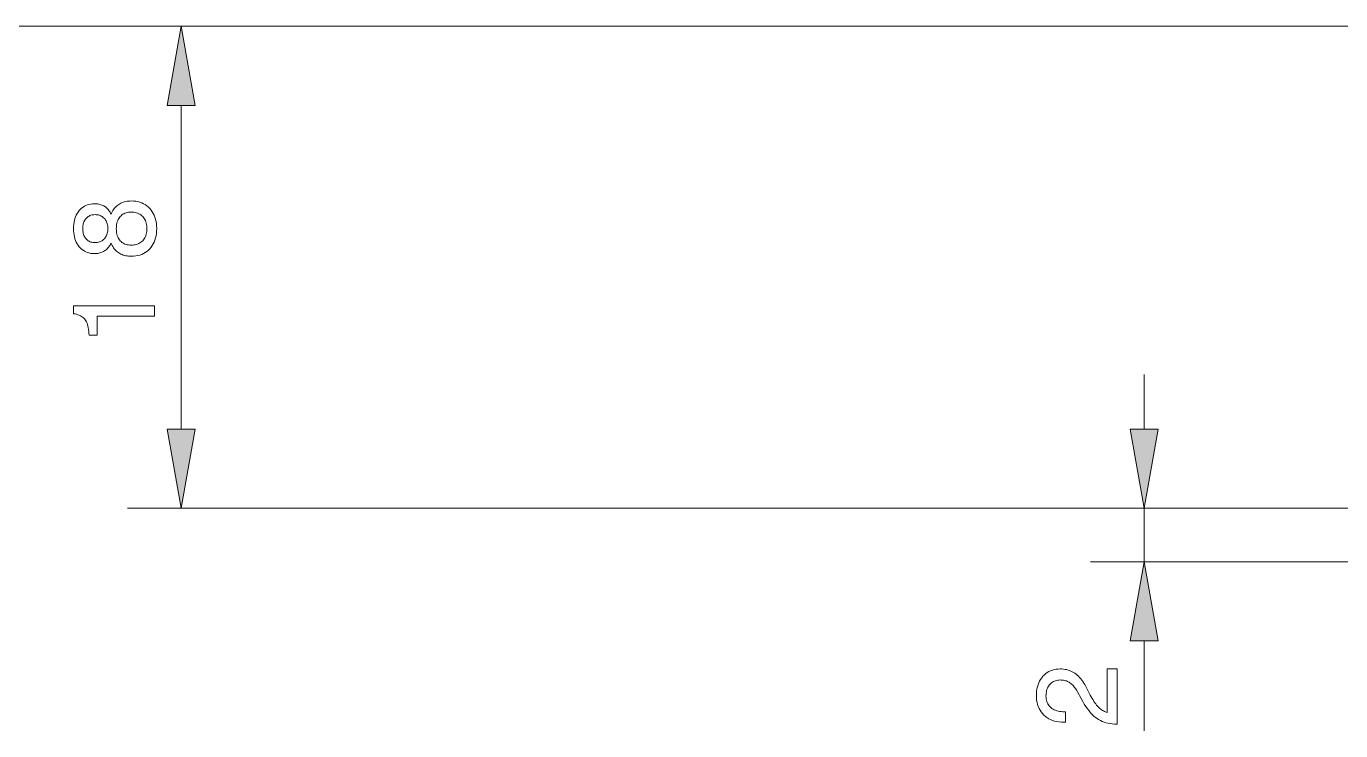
# Model space of a CAD drawing. Extents: x 0 to 420, y 0 to 594.
# Drawn here: x 72.67 to 121.73, y 489.51 to 515.81 of the extents above; entities that cross this region are included whole.
import ezdxf

# ---------------------------------------------------------------- set-up
doc = ezdxf.new("R2010")
doc.units = 0

msp = doc.modelspace()

# ---------------------------------------------------------------- linework, layer by layer
at = {"lineweight": 13}
for p, q in [((132.925, 515.815), (58.793, 515.815)), ((132.925, 515.815), (68.311, 515.815)), ((132.925, 515.815), (76.446, 515.815)), ((131.875, 497.815), (76.446, 497.815))]:
    msp.add_line(p, q, dxfattribs=at)
at = {"lineweight": 13, "ltscale": 0.302279}
msp.add_line((78.446, 500.769), (78.446, 512.861), dxfattribs=at)
at = {"lineweight": 13, "ltscale": 0.051139}
msp.add_line((114.386, 500.769), (114.386, 502.815), dxfattribs=at)
at = {"lineweight": 13, "ltscale": 0.487217}
for p, q in [((131.875, 497.815), (112.386, 497.815)), ((131.875, 495.815), (112.386, 495.815))]:
    msp.add_line(p, q, dxfattribs=at)
at = {"lineweight": 13, "ltscale": 0.05}
msp.add_line((114.386, 495.815), (114.386, 497.815), dxfattribs=at)
at = {"lineweight": 13, "ltscale": 0.083759}
msp.add_line((114.386, 489.51), (114.386, 492.861), dxfattribs=at)
at = {"lineweight": 13}
for points in [[(78.967, 512.861), (78.446, 515.815), (77.925, 512.861)], [(75.831, 507.722), (75.813, 507.684), (75.792, 507.647), (75.771, 507.612), (75.748, 507.579), (75.724, 507.549), (75.699, 507.52), (75.672, 507.493), (75.644, 507.469), (75.615, 507.446), (75.585, 507.425), (75.553, 507.406), (75.519, 507.389), (75.485, 507.374), (75.448, 507.362), (75.411, 507.351), (75.372, 507.342), (75.331, 507.335), (75.289, 507.33), (75.246, 507.327), (75.201, 507.326), (75.133, 507.328), (75.069, 507.336), (75.006, 507.349), (74.947, 507.367), (74.889, 507.39), (74.835, 507.419), (74.783, 507.452), (74.733, 507.491), (74.687, 507.535), (74.642, 507.584), (74.601, 507.637), (74.565, 507.694), (74.533, 507.753), (74.505, 507.816), (74.481, 507.882), (74.462, 507.951), (74.447, 508.023), (74.436, 508.098), (74.429, 508.176), (74.427, 508.258), (74.429, 508.34), (74.436, 508.418), (74.447, 508.494), (74.462, 508.566), (74.481, 508.635), (74.505, 508.701), (74.533, 508.763), (74.565, 508.822), (74.601, 508.878), (74.642, 508.931), (74.687, 508.98), (74.733, 509.023), (74.783, 509.062), (74.835, 509.095), (74.889, 509.123), (74.947, 509.146), (75.006, 509.164), (75.069, 509.177), (75.133, 509.185), (75.201, 509.187), (75.246, 509.186), (75.29, 509.184), (75.332, 509.179), (75.373, 509.172), (75.412, 509.163), (75.45, 509.152), (75.486, 509.14), (75.521, 509.125), (75.555, 509.109), (75.587, 509.09), (75.617, 509.07), (75.646, 509.047), (75.674, 509.023), (75.701, 508.996), (75.726, 508.968), (75.75, 508.937), (75.772, 508.904), (75.793, 508.869), (75.813, 508.832), (75.831, 508.793), (75.851, 508.841), (75.872, 508.887), (75.896, 508.93), (75.921, 508.971), (75.949, 509.01), (75.978, 509.046), (76.01, 509.079), (76.043, 509.11), (76.079, 509.139), (76.116, 509.165), (76.155, 509.189), (76.196, 509.21), (76.239, 509.229), (76.283, 509.246), (76.329, 509.259), (76.377, 509.271), (76.427, 509.279), (76.478, 509.286), (76.531, 509.289), (76.586, 509.291), (76.671, 509.288), (76.752, 509.28), (76.83, 509.266), (76.904, 509.246), (76.974, 509.221), (77.042, 509.19), (77.105, 509.154), (77.166, 509.112), (77.222, 509.064), (77.275, 509.011), (77.324, 508.954), (77.368, 508.892), (77.407, 508.826), (77.44, 508.757), (77.468, 508.683), (77.491, 508.606), (77.509, 508.525), (77.522, 508.44), (77.53, 508.351), (77.533, 508.258), (77.53, 508.165), (77.522, 508.076), (77.509, 507.991), (77.491, 507.91), (77.468, 507.832), (77.44, 507.759), (77.407, 507.69), (77.368, 507.624), (77.324, 507.563), (77.275, 507.505), (77.222, 507.452), (77.166, 507.405), (77.105, 507.363), (77.042, 507.327), (76.974, 507.296), (76.904, 507.271), (76.83, 507.252), (76.752, 507.238), (76.671, 507.23), (76.586, 507.227), (76.531, 507.228), (76.478, 507.232), (76.427, 507.238), (76.377, 507.247), (76.329, 507.258), (76.283, 507.272), (76.239, 507.288), (76.196, 507.307), (76.155, 507.328), (76.116, 507.352), (76.079, 507.378), (76.043, 507.407), (76.01, 507.438), (75.978, 507.472), (75.949, 507.507), (75.921, 507.546), (75.896, 507.586), (75.872, 507.629), (75.851, 507.674)], [(75.235, 507.737), (75.277, 507.738), (75.317, 507.743), (75.356, 507.75), (75.393, 507.76), (75.429, 507.773), (75.462, 507.788), (75.494, 507.807), (75.525, 507.828), (75.553, 507.852), (75.58, 507.879), (75.605, 507.909), (75.627, 507.94), (75.647, 507.973), (75.664, 508.008), (75.678, 508.045), (75.69, 508.084), (75.699, 508.124), (75.706, 508.167), (75.71, 508.211), (75.711, 508.258), (75.71, 508.304), (75.706, 508.349), (75.699, 508.392), (75.69, 508.433), (75.678, 508.472), (75.664, 508.509), (75.647, 508.544), (75.627, 508.577), (75.605, 508.609), (75.58, 508.638), (75.553, 508.665), (75.525, 508.689), (75.494, 508.711), (75.462, 508.729), (75.429, 508.745), (75.393, 508.758), (75.356, 508.768), (75.317, 508.775), (75.277, 508.779), (75.235, 508.781), (75.193, 508.779), (75.152, 508.775), (75.114, 508.768), (75.077, 508.758), (75.043, 508.746), (75.01, 508.73), (74.979, 508.712), (74.949, 508.691), (74.922, 508.668), (74.896, 508.641), (74.873, 508.612), (74.852, 508.581), (74.833, 508.548), (74.817, 508.513), (74.804, 508.476), (74.793, 508.436), (74.784, 508.395), (74.778, 508.351), (74.774, 508.306), (74.773, 508.258), (74.774, 508.21), (74.778, 508.165), (74.784, 508.121), (74.793, 508.08), (74.804, 508.041), (74.817, 508.004), (74.833, 507.969), (74.852, 507.936), (74.873, 507.905), (74.896, 507.876), (74.922, 507.85), (74.949, 507.826), (74.979, 507.805), (75.01, 507.787), (75.043, 507.772), (75.077, 507.759), (75.114, 507.749), (75.152, 507.742), (75.193, 507.738)], [(76.578, 507.642), (76.631, 507.644), (76.683, 507.649), (76.732, 507.657), (76.778, 507.669), (76.823, 507.683), (76.865, 507.702), (76.905, 507.723), (76.943, 507.748), (76.978, 507.776), (77.011, 507.808), (77.041, 507.842), (77.068, 507.879), (77.092, 507.918), (77.113, 507.959), (77.13, 508.003), (77.145, 508.049), (77.156, 508.098), (77.164, 508.149), (77.168, 508.202), (77.17, 508.258), (77.168, 508.314), (77.164, 508.368), (77.156, 508.419), (77.145, 508.468), (77.13, 508.514), (77.113, 508.558), (77.092, 508.6), (77.068, 508.639), (77.041, 508.676), (77.011, 508.71), (76.978, 508.741), (76.943, 508.769), (76.905, 508.794), (76.865, 508.816), (76.823, 508.834), (76.778, 508.849), (76.732, 508.86), (76.683, 508.869), (76.631, 508.874), (76.578, 508.875), (76.528, 508.874), (76.48, 508.869), (76.434, 508.861), (76.391, 508.849), (76.349, 508.834), (76.31, 508.816), (76.273, 508.795), (76.238, 508.77), (76.205, 508.742), (76.174, 508.711), (76.146, 508.677), (76.12, 508.64), (76.098, 508.601), (76.079, 508.559), (76.062, 508.515), (76.049, 508.469), (76.039, 508.42), (76.031, 508.368), (76.027, 508.314), (76.025, 508.258), (76.027, 508.202), (76.031, 508.148), (76.039, 508.097), (76.049, 508.048), (76.062, 508.002), (76.079, 507.958), (76.098, 507.916), (76.12, 507.877), (76.146, 507.841), (76.174, 507.807), (76.205, 507.775), (76.238, 507.747), (76.273, 507.723), (76.31, 507.701), (76.349, 507.683), (76.391, 507.668), (76.434, 507.657), (76.48, 507.649), (76.528, 507.644)], [(77.446, 504.984), (75.313, 504.984), (75.313, 504.284), (75.007, 504.284), (75.004, 504.359), (74.999, 504.43), (74.992, 504.497), (74.981, 504.561), (74.968, 504.62), (74.953, 504.675), (74.935, 504.727), (74.914, 504.774), (74.891, 504.818), (74.865, 504.857), (74.836, 504.893), (74.804, 504.926), (74.768, 504.956), (74.729, 504.983), (74.687, 505.007), (74.642, 505.028), (74.593, 505.046), (74.541, 505.062), (74.486, 505.074), (74.427, 505.083), (74.427, 505.376), (77.446, 505.376)], [(77.925, 500.769), (78.446, 497.815), (78.967, 500.769)], [(113.865, 500.769), (114.386, 497.815), (114.907, 500.769)], [(114.907, 492.861), (114.386, 495.815), (113.865, 492.861)], [(113.386, 489.757), (113.373, 489.757), (113.286, 489.759), (113.201, 489.765), (113.12, 489.775), (113.041, 489.79), (112.965, 489.809), (112.892, 489.831), (112.823, 489.858), (112.756, 489.889), (112.691, 489.924), (112.63, 489.963), (112.571, 490.008), (112.511, 490.059), (112.452, 490.117), (112.393, 490.182), (112.333, 490.253), (112.274, 490.331), (112.215, 490.416), (112.156, 490.507), (112.098, 490.605), (112.039, 490.71), (111.9, 490.965), (111.875, 491.01), (111.849, 491.052), (111.822, 491.092), (111.795, 491.129), (111.768, 491.164), (111.74, 491.196), (111.711, 491.226), (111.681, 491.253), (111.651, 491.278), (111.621, 491.3), (111.589, 491.32), (111.556, 491.338), (111.523, 491.354), (111.488, 491.368), (111.452, 491.379), (111.415, 491.389), (111.377, 491.396), (111.338, 491.401), (111.298, 491.404), (111.257, 491.405), (111.21, 491.404), (111.165, 491.399), (111.122, 491.391), (111.081, 491.379), (111.042, 491.365), (111.004, 491.347), (110.968, 491.325), (110.934, 491.301), (110.902, 491.273), (110.872, 491.242), (110.844, 491.208), (110.819, 491.172), (110.797, 491.134), (110.778, 491.094), (110.762, 491.051), (110.749, 491.006), (110.739, 490.959), (110.731, 490.91), (110.727, 490.858), (110.726, 490.805), (110.727, 490.751), (110.733, 490.7), (110.742, 490.652), (110.755, 490.605), (110.772, 490.561), (110.792, 490.52), (110.816, 490.48), (110.844, 490.443), (110.876, 490.408), (110.911, 490.376), (110.95, 490.346), (110.991, 490.319), (111.035, 490.296), (111.082, 490.275), (111.131, 490.258), (111.184, 490.244), (111.239, 490.233), (111.297, 490.225), (111.358, 490.22), (111.421, 490.219), (111.457, 490.219), (111.457, 489.826), (111.396, 489.826), (111.303, 489.829), (111.214, 489.837), (111.129, 489.851), (111.048, 489.87), (110.971, 489.894), (110.898, 489.924), (110.828, 489.959), (110.763, 489.999), (110.702, 490.045), (110.644, 490.096), (110.592, 490.152), (110.545, 490.212), (110.503, 490.275), (110.467, 490.343), (110.436, 490.414), (110.412, 490.489), (110.392, 490.568), (110.378, 490.651), (110.37, 490.737), (110.367, 490.828), (110.37, 490.915), (110.377, 490.998), (110.389, 491.078), (110.407, 491.155), (110.429, 491.228), (110.456, 491.298), (110.488, 491.365), (110.525, 491.428), (110.567, 491.487), (110.614, 491.544), (110.665, 491.595), (110.719, 491.642), (110.776, 491.683), (110.836, 491.718), (110.899, 491.748), (110.965, 491.773), (111.035, 491.792), (111.107, 491.806), (111.182, 491.814), (111.261, 491.817), (111.322, 491.815), (111.382, 491.81), (111.44, 491.802), (111.497, 491.791), (111.552, 491.777), (111.605, 491.759), (111.657, 491.738), (111.708, 491.714), (111.757, 491.687), (111.804, 491.656), (111.85, 491.623), (111.895, 491.586), (111.938, 491.545), (111.98, 491.501), (112.021, 491.454), (112.061, 491.403), (112.1, 491.349), (112.137, 491.292), (112.173, 491.231), (112.208, 491.167), (112.336, 490.914), (112.373, 490.844), (112.41, 490.778), (112.446, 490.716), (112.481, 490.658), (112.515, 490.605), (112.549, 490.555), (112.581, 490.509), (112.614, 490.468), (112.645, 490.43), (112.676, 490.397), (112.706, 490.366), (112.738, 490.338), (112.77, 490.312), (112.803, 490.288), (112.836, 490.266), (112.871, 490.247), (112.906, 490.229), (112.941, 490.214), (112.978, 490.2), (113.015, 490.189), (113.015, 491.817), (113.386, 491.817)]]:
    msp.add_lwpolyline(points, close=True, dxfattribs=at)
for points in [[(78.967, 512.861), (78.446, 515.815), (78.967, 512.861), (77.925, 512.861)], [(77.925, 500.769), (78.446, 497.815), (77.925, 500.769), (78.967, 500.769)], [(113.865, 500.769), (114.386, 497.815), (113.865, 500.769), (114.907, 500.769)], [(114.907, 492.861), (114.386, 495.815), (114.907, 492.861), (113.865, 492.861)]]:
    msp.add_solid(points, dxfattribs=at)

doc.saveas('drawing.dxf')
